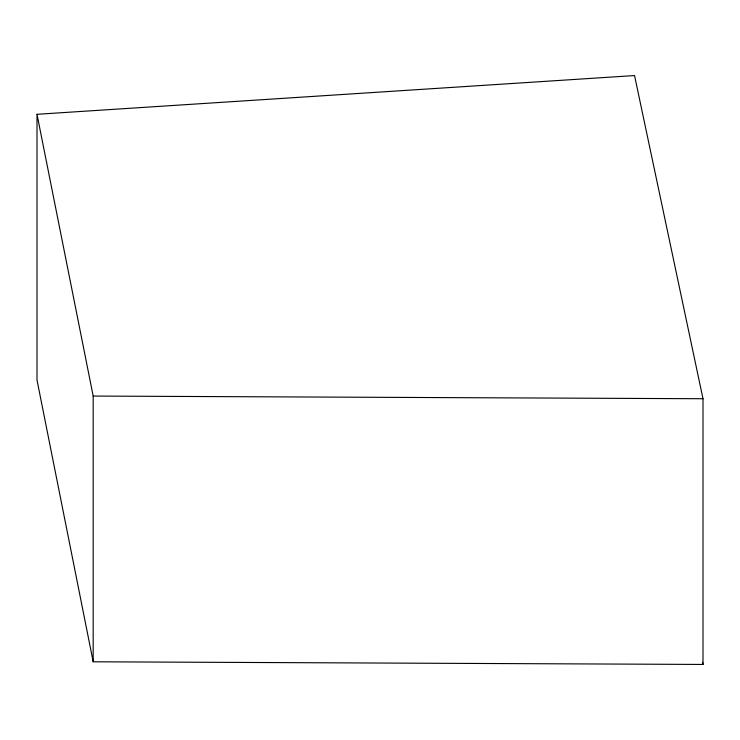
<?xml version="1.0" encoding="UTF-8"?>
<svg xmlns="http://www.w3.org/2000/svg" width="740" height="740" viewBox="0 0 740 740"><rect width="100%" height="100%" fill="white"/><g stroke="black" fill="none" stroke-linecap="round" stroke-linejoin="round"><path stroke-width="1.11" d="M37 114.302L634.541 75.554L703 398.731L703 664.446L93.184 661.791L37 380.018L37 114.302L93.184 396.067L93.184 661.791M93.184 396.067L703 398.731M702.519 662.189L703 664.446"/></g></svg>
